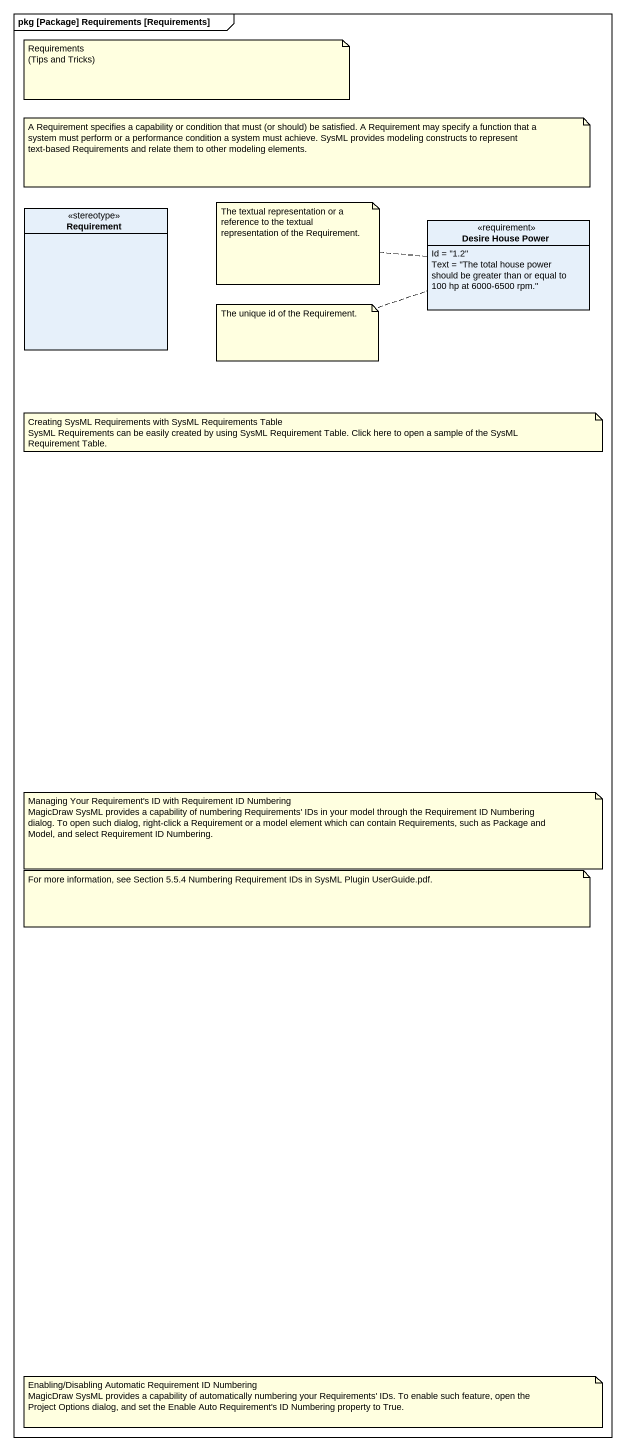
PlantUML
@startuml
mainframe pkg [Package] Requirements [Requirements]
hide circle
hide empty members
class Requirement <<stereotype>>
class "Desire House Power" as Desire_House_Power <<requirement>> {
  Id = "1.2"
  Text = "The total house power should be greater than or equal to 100 hp at 6000-6500 rpm."
}
note as N1
  Requirements
  (Tips and Tricks)
end note
note as N2
  A Requirement specifies a capability or condition that must (or should) be satisfied. A Requirement may specify a function that a system must perform or a performance condition a system must achieve. SysML provides modeling constructs to represent text-based Requirements and relate them to other modeling elements.
end note
note left of Desire_House_Power : The textual representation or a reference to the textual representation of the Requirement.
note left of Desire_House_Power : The unique id of the Requirement.
note as N5
  Creating SysML Requirements with SysML Requirements Table
  SysML Requirements can be easily created by using SysML Requirement Table. Click here to open a sample of the SysML Requirement Table.
end note
note as N6
  Managing Your Requirement's ID with Requirement ID Numbering
  MagicDraw SysML provides a capability of numbering Requirements' IDs in your model through the Requirement ID Numbering dialog. To open such dialog, right-click a Requirement or a model element which can contain Requirements, such as Package and Model, and select Requirement ID Numbering.
end note
note as N7
  For more information, see Section 5.5.4 Numbering Requirement IDs in SysML Plugin UserGuide.pdf.
end note
note as N8
  Enabling/Disabling Automatic Requirement ID Numbering
  MagicDraw SysML provides a capability of automatically numbering your Requirements' IDs. To enable such feature, open the Project Options dialog, and set the Enable Auto Requirement's ID Numbering property to True.
end note
@enduml
